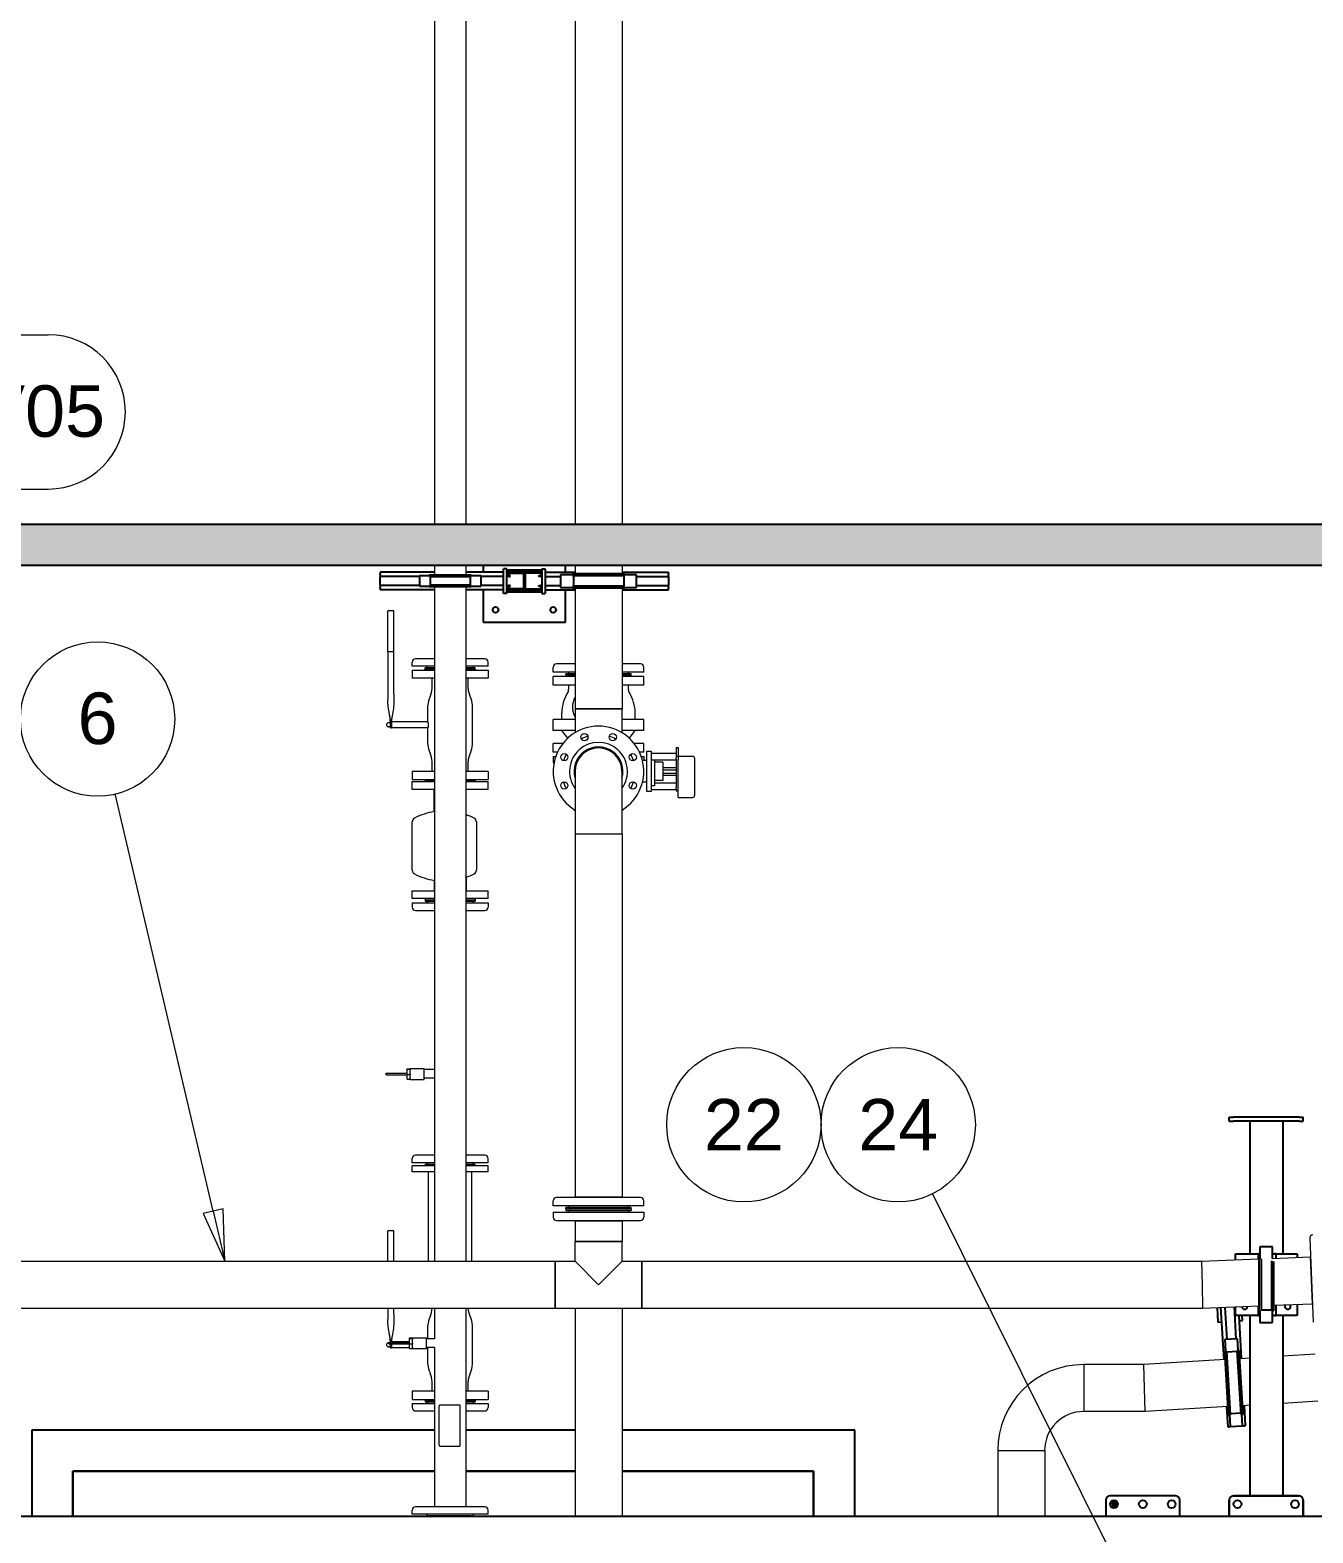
# Model space of a CAD drawing. Header units: millimetres. Extents: x 0 to 157650, y 0 to 89100.
# Drawn here: x 89026 to 98378, y 59330 to 70282 of the extents above; entities that cross this region are included whole.
import ezdxf

# ---------------------------------------------------------------- set-up
doc = ezdxf.new("R2010")
doc.units = ezdxf.units.MM
doc.header["$LTSCALE"] = 150
for name, color, linetype, lineweight in [('Hatch', 7, 'Continuous', 18), ('Symbol', 7, 'Continuous', 18), ('Visible', 7, 'Continuous', 25)]:
    doc.layers.add(name, color=color, linetype=linetype, lineweight=lineweight)
doc.layers.add('P_Biomass (BM)', color=150, linetype='Continuous', lineweight=18, true_color=0x007fff)
doc.layers.add('P_Hot Water (HW)', color=1, linetype='Continuous', lineweight=18, true_color=0xff0000)
doc.styles.add('Note Text', font='arial.ttf')

# ---------------------------------------------------------------- blocks, each defined once
blk = doc.blocks.new('Balloon1')
at = {"layer": 'Symbol'}
for p, q in [((602.409, 411.168), (597.643, 431.434)), ((602.895, 411.282), (601.922, 411.054)), ((602.409, 411.168), (602.981, 408.734)), ((602.981, 408.734), (602.895, 411.282)), ((601.922, 411.054), (602.981, 408.734))]:
    blk.add_line(p, q, dxfattribs=at)
at = {"layer": 'Symbol', "flags": 128}
blk.add_lwpolyline([(601.922, 411.054), (602.981, 408.734), (602.895, 411.282), (601.922, 411.054)], dxfattribs=at)
at = {"layer": 'Symbol'}
blk.add_circle((596.788, 435.073), 3.75, dxfattribs=at)
blk.add_solid([(601.922, 411.054), (602.981, 408.734), (602.895, 411.282), (601.922, 411.054)], dxfattribs=at)
at = {"layer": 'Symbol', "insert": (596.788, 435.094), "char_height": 2.5, "attachment_point": 5, "style": 'Note Text'}
blk.add_mtext('6', dxfattribs=at)
blk = doc.blocks.new('Balloon14')
at = {"layer": 'Symbol'}
for p, q in [((577.977, 453.749), (594.389, 453.749)), ((576.76, 400.92), (577.885, 446.257)), ((577.977, 446.249), (594.389, 446.249)), ((576.26, 400.932), (576.698, 398.421)), ((577.26, 400.908), (576.26, 400.932)), ((576.76, 400.92), (576.698, 398.421)), ((576.698, 398.421), (577.26, 400.908))]:
    blk.add_line(p, q, dxfattribs=at)
at = {"layer": 'Symbol', "flags": 128}
blk.add_lwpolyline([(576.26, 400.932), (576.698, 398.421), (577.26, 400.908), (576.26, 400.932)], dxfattribs=at)
at = {"layer": 'Symbol'}
for centre, start, end in [((577.977, 449.999), 90, 270), ((594.389, 449.999), 270, 90)]:
    blk.add_arc(centre, 3.75, start, end, dxfattribs=at)
blk.add_solid([(576.26, 400.932), (576.698, 398.421), (577.26, 400.908), (576.26, 400.932)], dxfattribs=at)
at = {"layer": 'Symbol', "insert": (586.183, 450.02), "char_height": 2.5, "attachment_point": 5, "style": 'Note Text'}
blk.add_mtext('PD1.C1.CV05', dxfattribs=at)
blk = doc.blocks.new('Balloon50')
at = {"layer": 'Symbol'}
for p, q in [((646.048, 394.559), (637.363, 412.02)), ((646.496, 394.781), (645.6, 394.336)), ((645.6, 394.336), (647.161, 392.32)), ((646.048, 394.559), (647.161, 392.32)), ((647.161, 392.32), (646.496, 394.781))]:
    blk.add_line(p, q, dxfattribs=at)
at = {"layer": 'Symbol', "flags": 128}
blk.add_lwpolyline([(645.6, 394.336), (647.161, 392.32), (646.496, 394.781), (645.6, 394.336)], dxfattribs=at)
at = {"layer": 'Symbol'}
for centre in [(628.199, 415.366), (635.699, 415.366)]:
    blk.add_circle(centre, 3.75, dxfattribs=at)
blk.add_solid([(645.6, 394.336), (647.161, 392.32), (646.496, 394.781), (645.6, 394.336)], dxfattribs=at)
at = {"layer": 'Symbol', "char_height": 2.5, "attachment_point": 5, "style": 'Note Text'}
for s, insert in [('22', (628.199, 415.366)), ('24', (635.699, 415.366))]:
    blk.add_mtext(s, dxfattribs=dict(at, insert=insert))

msp = doc.modelspace()

# ---------------------------------------------------------------- hatches: boundary and pattern name
at = {"layer": 'Hatch'}
h = msp.add_hatch(dxfattribs=at)
h.set_pattern_fill('AR-CONC', color=256, scale=80.749152, angle=135.0002, style=0)
h.set_pattern_definition([(185.0002, (0, 0), (-373.7144, 445.3722), [60.562, -666.1805]), (130.0002, (0, 0), (-350.2622, -508.7146), [48.4495, -532.9444]), (235.45165, (-31.14, 37.1), (-723.9767, -63.3424), [51.4697, -566.1663]), (181.1844, (-114.2, -114.2), (-514.8703, 703.883), [90.843, -999.271]), (231.63585, (-157.1, -55.5), (-1089.8807, -22.533), [77.2045, -849.25]), (126.1844, (-114.2, -114.2), (-1089.8806, -22.533), [72.674, -799.4166]), (156.0002, (-142.75, -28.55), (-110.9373, 570.7116), [60.562, -666.1805]), (101.0002, (-142.75, -28.55), (-552.976, -275.1213), [48.4495, -532.9444]), (206.45166, (-152, 19), (-663.9133, 295.5903), [51.4697, -566.1663]), (172.50021, (0, 0), (-197.01904, -183.1343), [0, -526.4845, 0, -541.0193, 0, -534.9631]), (142.5002, (0, 0), (-375.41017, -74.9955), [0, -308.4618, 0, -514.3721, 0, -203.8916]), (102.50021, (127.33, -127.33), (-291.9261, 317.68076), [0, -201.8729, 0, -629.8434, 0, -835.7537]), (92.5002, (184.43, -184.43), (-390.1485, 275.8296), [0, -262.4347, 0, -418.2806, 0, -593.5063])])
edge = h.paths.add_edge_path()
edge.add_line((101744, 66380), (82332, 66380))
edge.add_ellipse((46663, 62780), major_axis=(3900, -35637), ratio=1, start_angle=89.5179, end_angle=90)
edge.add_line((82300, 66680), (101776, 66680))
edge.add_ellipse((137413, 62780), major_axis=(3600, 35669), ratio=1, start_angle=89.5179, end_angle=90)

# ---------------------------------------------------------------- linework, layer by layer
at = {"layer": 'P_Biomass (BM)'}
for p, q in [((92999, 71813), (92999, 66680)), ((93342, 71813), (93342, 66680)), ((92999, 66380), (92999, 66320)), ((93342, 66380), (93342, 66320)), ((92999, 66214), (92999, 65336)), ((93342, 66214), (93342, 65336)), ((92840, 65603), (92840, 65640)), ((92999, 65664), (92864, 65664)), ((93476, 65664), (93342, 65664)), ((93500, 65603), (93500, 65640)), ((92999, 65603), (92840, 65603)), ((92999, 65571), (92840, 65571)), ((92840, 65508), (92840, 65571)), ((92999, 65508), (92840, 65508)), ((92936, 65580), (92931, 65571)), ((92999, 65591), (92933, 65591)), ((92933, 65580), (92933, 65591)), ((92999, 65580), (92933, 65580)), ((92953, 65478), (92953, 65508)), ((93500, 65603), (93342, 65603)), ((93407, 65591), (93342, 65591)), ((93407, 65580), (93342, 65580)), ((93500, 65571), (93342, 65571)), ((93500, 65508), (93342, 65508)), ((93388, 65478), (93388, 65508)), ((93404, 65580), (93410, 65571)), ((93407, 65580), (93407, 65591)), ((93500, 65508), (93500, 65571)), ((93345, 65388), (93342, 65391)), ((93342, 65384), (93345, 65388)), ((92903, 65259), (92903, 65308)), ((93342, 65336), (92999, 65336)), ((92999, 65336), (92999, 65162)), ((92999, 65336), (93342, 65336)), ((93342, 65162), (93342, 65336)), ((93437, 65259), (93437, 65308)), ((92999, 65259), (92840, 65259)), ((92840, 65178), (92840, 65259)), ((92999, 65178), (92840, 65178)), ((92946, 65122), (92903, 65178)), ((93500, 65259), (93342, 65259)), ((93500, 65178), (93342, 65178)), ((93395, 65122), (93437, 65178)), ((93500, 65178), (93500, 65259)), ((92910, 65082), (92840, 65082)), ((92840, 65019), (92840, 65082)), ((93500, 65082), (93431, 65082)), ((93500, 65019), (93500, 65082)), ((92871, 65019), (92840, 65019)), ((92840, 64988), (92858, 64988)), ((92840, 64988), (92840, 64950)), ((93426, 64958), (93426, 64958)), ((93427, 64958), (93426, 64958)), ((93500, 65019), (93470, 65019)), ((93482, 64988), (93500, 64988)), ((93523, 64958), (93491, 64958)), ((93500, 64988), (93500, 64958)), ((93523, 64733), (93523, 65027)), ((93523, 65027), (93553, 65027)), ((93553, 65027), (93553, 64733)), ((93553, 65012), (93737, 65012)), ((93553, 64964), (93737, 64964)), ((93578, 64964), (93578, 64775)), ((93737, 65055), (93737, 64991)), ((93737, 65055), (93752, 65055)), ((93737, 64991), (93737, 64978)), ((93737, 64991), (93752, 64991)), ((93737, 64966), (93737, 64978)), ((93737, 64966), (93737, 64762)), ((93752, 65055), (93752, 64991)), ((93752, 64991), (93752, 64967)), ((93752, 64990), (93856, 64990)), ((93752, 64690), (93752, 64967)), ((93871, 64975), (93871, 64705)), ((92999, 64880), (92999, 64424)), ((93342, 64424), (93342, 64880)), ((93638, 64946), (93578, 64946)), ((93638, 64946), (93638, 64814)), ((93638, 64907), (93737, 64907)), ((93638, 64892), (93737, 64892)), ((93638, 64868), (93737, 64868)), ((93638, 64853), (93737, 64853)), ((93426, 64802), (93426, 64802)), ((93427, 64802), (93426, 64802)), ((93523, 64802), (93491, 64802)), ((93553, 64733), (93523, 64733)), ((93578, 64775), (93553, 64775)), ((93553, 64748), (93737, 64748)), ((93638, 64814), (93578, 64814)), ((93578, 64796), (93737, 64796)), ((93737, 64750), (93737, 64762)), ((93737, 64750), (93737, 64737)), ((93737, 64737), (93752, 64737)), ((93752, 64690), (93856, 64690)), ((92999, 64424), (93342, 64424)), ((92999, 64424), (93342, 64424)), ((92999, 64424), (92999, 61775)), ((93342, 64424), (93342, 61775)), ((93476, 61775), (92864, 61775)), ((93342, 61778), (92999, 61778)), ((92999, 61775), (92999, 61778)), ((93342, 61775), (93342, 61778)), ((92840, 61713), (92840, 61751)), ((93500, 61713), (92840, 61713)), ((92840, 61668), (93500, 61668)), ((92840, 61668), (92840, 61631)), ((93407, 61701), (92933, 61701)), ((92933, 61691), (92933, 61701)), ((93407, 61691), (92933, 61691)), ((92933, 61691), (93407, 61691)), ((92933, 61691), (92933, 61680)), ((92933, 61680), (93407, 61680)), ((93407, 61691), (93407, 61701)), ((93407, 61691), (93407, 61680)), ((93500, 61713), (93500, 61751)), ((93500, 61668), (93500, 61631)), ((92864, 61607), (93476, 61607)), ((92999, 61607), (92999, 61604)), ((92999, 61607), (92999, 61454)), ((92999, 61604), (93342, 61604)), ((93342, 61607), (93342, 61604)), ((93342, 61607), (93342, 61454)), ((92999, 61454), (93342, 61454)), ((92999, 61310), (92999, 61454)), ((93342, 61454), (92999, 61454)), ((93342, 61310), (93342, 61454)), ((98355, 61477), (98381, 60866)), ((98084, 61331), (98361, 61343)), ((98358, 61343), (98372, 61000)), ((98361, 61343), (98358, 61343)), ((86473, 61310), (92855, 61310)), ((92855, 60967), (92855, 61310)), ((92855, 61310), (92999, 61310)), ((92855, 61310), (92855, 60967)), ((92999, 61310), (93170, 61139)), ((93170, 61139), (93342, 61310)), ((93342, 61310), (93485, 61310)), ((93485, 61310), (93485, 60967)), ((93485, 60967), (93485, 61310)), ((93485, 61310), (97566, 61310)), ((97566, 61310), (97985, 61327)), ((97566, 61310), (97570, 61139)), ((97570, 61139), (97573, 60967)), ((86466, 60967), (92855, 60967)), ((92855, 60967), (93485, 60967)), ((92999, 60967), (92999, 59450)), ((93342, 60967), (93342, 59450)), ((93485, 60967), (97573, 60967)), ((97573, 60967), (97985, 60984)), ((98091, 60989), (98375, 61000)), ((98375, 61000), (98372, 61000)), ((97739, 60593), (97146, 60558)), ((97918, 60604), (97845, 60599)), ((98394, 60632), (98158, 60618)), ((96707, 60558), (96707, 60215)), ((97146, 60558), (96707, 60558)), ((96707, 60558), (96707, 60215)), ((97151, 60386), (97146, 60558)), ((97156, 60215), (97151, 60386)), ((97759, 60251), (97156, 60215)), ((97918, 60260), (97865, 60257)), ((98414, 60290), (98158, 60274)), ((97156, 60215), (96707, 60215)), ((96080, 59930), (96423, 59930)), ((96080, 59930), (96080, 59450)), ((96080, 59930), (96423, 59930)), ((96423, 59930), (96423, 59450))]:
    msp.add_line(p, q, dxfattribs=at)
for centre in [(93067, 65129), (93274, 65129), (92921, 64983), (93420, 64983), (92921, 64777), (93420, 64777)]:
    msp.add_circle(centre, 26.2, dxfattribs=at)
for centre, radius, start, end in [((92864, 65640), 24, 90, 180), ((93476, 65640), 24, 0, 90), ((92968, 65612), 21, 205.3769, 270), ((93373, 65612), 21, 270, 334.6231), ((93170, 65308), 267, 147.5765, 180), ((92902, 65478), 50.5, 327.5765, 0), ((93130, 65348), 150, 150.9622, 209.0378), ((93438, 65478), 50.5, 180, 212.4235), ((93170, 65308), 267, 0, 32.4235), ((93170, 64880), 330, 301.3018, 238.6982), ((93170, 64880), 211, 324.1583, 215.8417), ((93170, 64880), 178, 343.8433, 196.1567), ((93170, 64880), 267, 106.9329, 118.0671), ((93170, 64880), 267, 61.9329, 73.0671), ((92864, 64950), 24, 180, 216.7406), ((93170, 64880), 267, 151.9329, 163.0671), ((93170, 64880), 171, 0, 180), ((93170, 64880), 171, 0, 180), ((93170, 64880), 267, 16.9858, 28.0671), ((93856, 64975), 15, 0, 90), ((93170, 64880), 267, 196.9329, 208.0671), ((93170, 64880), 267, 331.9329, 343.0142), ((93856, 64705), 15, 270, 0), ((92864, 61751), 24, 90, 180), ((93476, 61751), 24, 0, 90), ((92968, 61722), 21, 205.3769, 270), ((92968, 61659), 21, 90, 154.6231), ((93373, 61722), 21, 270, 334.6231), ((93373, 61659), 21, 25.3769, 90), ((92864, 61631), 24, 180, 270), ((93476, 61631), 24, 270, 0), ((98379, 61478), 24, 92.3588, 182.3588), ((96707, 59930), 627, 90, 180), ((96707, 59930), 285, 90, 180)]:
    msp.add_arc(centre, radius, start, end, dxfattribs=at)
at = {"layer": 'P_Hot Water (HW)'}
for p, q in [((91975, 72293), (91975, 66680)), ((92203, 72293), (92203, 66680)), ((91975, 66380), (91975, 66310)), ((92203, 66380), (92203, 66310)), ((91975, 66224), (91975, 61310)), ((92203, 66224), (92203, 61310)), ((91679, 66050), (91634, 66050)), ((91634, 65750), (91634, 66050)), ((91679, 65750), (91679, 66050)), ((91679, 65750), (91634, 65750)), ((91636, 65444), (91636, 65750)), ((91678, 65444), (91678, 65750)), ((91811, 65646), (91811, 65676)), ((91975, 65646), (91811, 65646)), ((91811, 65618), (91975, 65618)), ((91811, 65618), (91811, 65558)), ((91975, 65700), (91835, 65700)), ((91906, 65624), (91900, 65618)), ((91975, 65634), (91906, 65634)), ((91906, 65624), (91906, 65634)), ((91975, 65624), (91906, 65624)), ((91975, 65624), (91906, 65624)), ((92342, 65700), (92203, 65700)), ((92366, 65646), (92203, 65646)), ((92272, 65634), (92203, 65634)), ((92272, 65624), (92203, 65624)), ((92272, 65624), (92203, 65624)), ((92203, 65618), (92366, 65618)), ((92272, 65624), (92272, 65634)), ((92272, 65624), (92278, 65618)), ((92366, 65646), (92366, 65676)), ((92366, 65618), (92366, 65558)), ((91975, 65558), (91811, 65558)), ((91957, 65486), (91957, 65558)), ((92366, 65558), (92203, 65558)), ((92220, 65486), (92220, 65558)), ((91927, 65240), (91927, 65361)), ((92251, 65076), (92251, 65361)), ((91653, 65234), (91639, 65234)), ((91654, 65204), (91639, 65204)), ((91655, 65252), (91652, 65252)), ((91653, 65234), (91652, 65252)), ((91654, 65198), (91655, 65252)), ((91654, 65198), (91654, 65204)), ((91654, 65198), (91660, 65198)), ((91659, 65252), (91656, 65252)), ((91660, 65198), (91659, 65252)), ((91660, 65231), (91660, 65207)), ((91660, 65198), (91660, 65198)), ((91927, 65198), (91660, 65198)), ((91661, 65252), (91661, 65240)), ((91927, 65240), (91661, 65240)), ((91927, 65076), (91927, 65198)), ((91957, 64880), (91957, 64951)), ((92220, 64880), (92220, 64951)), ((91975, 64880), (91811, 64880)), ((91811, 64880), (91811, 64820)), ((92366, 64880), (92203, 64880)), ((92366, 64880), (92366, 64820)), ((91811, 64820), (91975, 64820)), ((91811, 64805), (91975, 64805)), ((91811, 64749), (91811, 64805)), ((91975, 64749), (91811, 64749)), ((91906, 64814), (91900, 64820)), ((91975, 64814), (91906, 64814)), ((91975, 64814), (91906, 64814)), ((91906, 64814), (91906, 64805)), ((91972, 64586), (91972, 64749)), ((92203, 64820), (92366, 64820)), ((92272, 64814), (92203, 64814)), ((92272, 64814), (92203, 64814)), ((92203, 64805), (92366, 64805)), ((92366, 64749), (92203, 64749)), ((92206, 64564), (92206, 64749)), ((92272, 64814), (92278, 64820)), ((92272, 64814), (92272, 64805)), ((92366, 64749), (92366, 64805)), ((91812, 64160), (91812, 64512)), ((92280, 64511), (92280, 64161)), ((91972, 64086), (91972, 64009)), ((92206, 64108), (92206, 64009)), ((91811, 64009), (91975, 64009)), ((91811, 63953), (91811, 64009)), ((92203, 64009), (92366, 64009)), ((92366, 63953), (92366, 64009)), ((91975, 63953), (91811, 63953)), ((91811, 63921), (91975, 63921)), ((91811, 63921), (91811, 63891)), ((91835, 63867), (91975, 63867)), ((91906, 63953), (91906, 63944)), ((91906, 63944), (91975, 63944)), ((91906, 63944), (91975, 63944)), ((91906, 63944), (91906, 63933)), ((91906, 63933), (91975, 63933)), ((92366, 63953), (92203, 63953)), ((92203, 63944), (92272, 63944)), ((92203, 63944), (92272, 63944)), ((92203, 63933), (92272, 63933)), ((92203, 63921), (92366, 63921)), ((92203, 63867), (92342, 63867)), ((92272, 63953), (92272, 63944)), ((92272, 63944), (92272, 63933)), ((92366, 63921), (92366, 63891)), ((91623, 62669), (91623, 62681)), ((91623, 62681), (91774, 62681)), ((91623, 62669), (91774, 62669)), ((91774, 62712), (91798, 62712)), ((91774, 62710), (91774, 62712)), ((91774, 62710), (91798, 62710)), ((91774, 62672), (91774, 62710)), ((91774, 62672), (91798, 62672)), ((91774, 62638), (91774, 62672)), ((91798, 62710), (91798, 62715)), ((91798, 62715), (91900, 62715)), ((91798, 62710), (91798, 62710)), ((91798, 62710), (91798, 62706)), ((91798, 62676), (91798, 62706)), ((91798, 62676), (91798, 62672)), ((91798, 62672), (91798, 62669)), ((91798, 62641), (91798, 62669)), ((91900, 62635), (91900, 62715)), ((91975, 62707), (91900, 62707)), ((91774, 62638), (91798, 62638)), ((91798, 62641), (91798, 62638)), ((91798, 62635), (91798, 62638)), ((91798, 62635), (91900, 62635)), ((91975, 62643), (91900, 62643)), ((91811, 62028), (91811, 62058)), ((91975, 62028), (91811, 62028)), ((91975, 62006), (91811, 62006)), ((91811, 61961), (91811, 62006)), ((91975, 62082), (91835, 62082)), ((91975, 62016), (91906, 62016)), ((91906, 62006), (91906, 62016)), ((92342, 62082), (92203, 62082)), ((92366, 62028), (92203, 62028)), ((92272, 62016), (92203, 62016)), ((92366, 62006), (92203, 62006)), ((92272, 62006), (92272, 62016)), ((92366, 62028), (92366, 62058)), ((92366, 61961), (92366, 62006)), ((91975, 61961), (91811, 61961)), ((91931, 61310), (91931, 61961)), ((92366, 61961), (92203, 61961)), ((92246, 61310), (92246, 61961)), ((91679, 61532), (91634, 61532)), ((91634, 61310), (91634, 61532)), ((91679, 61310), (91679, 61532)), ((91636, 60926), (91636, 60967)), ((91678, 60926), (91678, 60967)), ((91975, 60967), (91975, 60745)), ((92203, 60967), (92203, 59520)), ((91927, 60745), (91927, 60843)), ((92251, 60558), (92251, 60843)), ((91641, 60716), (91639, 60716)), ((91654, 60686), (91639, 60686)), ((91641, 60707), (91641, 60719)), ((91641, 60719), (91791, 60719)), ((91641, 60707), (91791, 60707)), ((91655, 60734), (91652, 60734)), ((91653, 60719), (91652, 60734)), ((91654, 60680), (91655, 60707)), ((91654, 60680), (91654, 60686)), ((91654, 60680), (91660, 60680)), ((91655, 60719), (91655, 60734)), ((91659, 60734), (91656, 60734)), ((91659, 60719), (91659, 60734)), ((91660, 60680), (91659, 60707)), ((91660, 60707), (91660, 60689)), ((91660, 60680), (91660, 60680)), ((91791, 60680), (91660, 60680)), ((91661, 60734), (91661, 60722)), ((91791, 60722), (91661, 60722)), ((91791, 60751), (91815, 60751)), ((91791, 60747), (91791, 60751)), ((91791, 60747), (91815, 60747)), ((91791, 60709), (91791, 60747)), ((91791, 60709), (91815, 60709)), ((91791, 60675), (91791, 60709)), ((91815, 60747), (91815, 60753)), ((91815, 60753), (91917, 60753)), ((91815, 60747), (91815, 60747)), ((91815, 60747), (91815, 60743)), ((91815, 60713), (91815, 60743)), ((91815, 60713), (91815, 60709)), ((91815, 60709), (91815, 60706)), ((91815, 60678), (91815, 60706)), ((91815, 60678), (91815, 60675)), ((91917, 60673), (91917, 60753)), ((91975, 60745), (91917, 60745)), ((91975, 60681), (91917, 60681)), ((91927, 60680), (91917, 60680)), ((91927, 60558), (91927, 60680)), ((91975, 60681), (91975, 59520)), ((91791, 60675), (91815, 60675)), ((91815, 60673), (91815, 60675)), ((91815, 60673), (91917, 60673)), ((91975, 60362), (91811, 60362)), ((91811, 60362), (91811, 60302)), ((91957, 60362), (91957, 60433)), ((92366, 60362), (92203, 60362)), ((92220, 60362), (92220, 60433)), ((92366, 60362), (92366, 60302)), ((91811, 60302), (91975, 60302)), ((91811, 60273), (91975, 60273)), ((91811, 60273), (91811, 60243)), ((91906, 60296), (91900, 60302)), ((91975, 60296), (91906, 60296)), ((91906, 60296), (91975, 60296)), ((91906, 60296), (91906, 60285)), ((91906, 60285), (91975, 60285)), ((92008, 59969), (92008, 60257)), ((92014, 60263), (92158, 60263)), ((92158, 60263), (92158, 59963)), ((92203, 60302), (92366, 60302)), ((92272, 60296), (92203, 60296)), ((92203, 60296), (92272, 60296)), ((92203, 60285), (92272, 60285)), ((92203, 60273), (92366, 60273)), ((92272, 60296), (92278, 60302)), ((92272, 60296), (92272, 60285)), ((92366, 60273), (92366, 60243)), ((91835, 60219), (91975, 60219)), ((92203, 60219), (92342, 60219)), ((92014, 59963), (92158, 59963)), ((91811, 59466), (91811, 59496)), ((92342, 59520), (91835, 59520)), ((92366, 59466), (92366, 59496)), ((92366, 59466), (91811, 59466)), ((92242, 59454), (91936, 59454)), ((91975, 59454), (91975, 59450)), ((92203, 59454), (92203, 59450))]:
    msp.add_line(p, q, dxfattribs=at)
for centre, radius, start, end in [((91835, 65676), 24, 90, 180), ((91936, 65655), 21, 205.3769, 270), ((92242, 65655), 21, 270, 334.6231), ((92342, 65676), 24, 0, 90), ((92062, 65361), 135, 152.5262, 180), ((91822, 65486), 135, 332.5262, 0), ((92355, 65486), 135, 180, 207.4738), ((92116, 65361), 135, 0, 27.4738), ((91639, 65219), 15, 90, 270), ((92062, 65076), 135, 180, 207.4738), ((92116, 65076), 135, 332.5262, 0), ((91822, 64951), 135, 0, 27.4738), ((92355, 64951), 135, 152.5262, 180), ((91843, 64512), 30.6, 117.3748, 180), ((92045, 64121), 471, 98.59, 117.3748), ((92045, 64121), 471, 62.3612, 70.4062), ((92249, 64511), 30.6, 0, 62.3612), ((91843, 64160), 30.6, 180, 242.6252), ((92045, 64551), 471, 242.6252, 261.41), ((92045, 64551), 471, 289.5938, 297.6388), ((92249, 64161), 30.6, 297.6388, 0), ((91835, 63891), 24, 180, 270), ((91936, 63912), 21, 90, 154.6231), ((92242, 63912), 21, 25.3769, 90), ((92342, 63891), 24, 270, 0), ((91835, 62058), 24, 90, 180), ((91936, 62037), 21, 205.3769, 270), ((92242, 62037), 21, 270, 334.6231), ((92342, 62058), 24, 0, 90), ((92062, 60843), 135, 152.5262, 180), ((91822, 60968), 135, 332.5262, 359.6655), ((92355, 60968), 135, 180.3345, 207.4738), ((92116, 60843), 135, 0, 27.4738), ((91639, 60701), 15, 90, 270), ((92062, 60558), 135, 180, 207.4738), ((91822, 60433), 135, 0, 27.4738), ((92355, 60433), 135, 152.5262, 180), ((92116, 60558), 135, 332.5262, 0), ((91835, 60243), 24, 180, 270), ((91936, 60264), 21, 90, 154.6231), ((92014, 60257), 6, 90, 180), ((92242, 60264), 21, 25.3769, 90), ((92342, 60243), 24, 270, 0), ((92014, 59969), 6, 180, 270), ((91835, 59496), 24, 90, 180), ((92342, 59496), 24, 0, 90), ((91936, 59475), 21, 205.3769, 270), ((92242, 59475), 21, 270, 334.6231)]:
    msp.add_arc(centre, radius, start, end, dxfattribs=at)
for points, knots in [([(91652, 65252), (91652, 65256), (91652, 65260), (91650, 65273), (91648, 65283), (91642, 65321), (91636, 65350), (91635, 65401), (91636, 65423), (91636, 65444)], [0, 0, 0, 0, 0.380983, 0.380983, 1.360321, 1.360321, 4.300124, 4.300124, 6.439061, 6.439061, 6.439061, 6.439061]), ([(91678, 65444), (91678, 65428), (91679, 65412), (91679, 65358), (91672, 65320), (91664, 65272), (91661, 65262), (91661, 65252)], [0, 0, 0, 0, 1.582532, 1.582532, 5.413654, 5.413654, 6.434683, 6.434683, 6.434683, 6.434683]), ([(91654, 65204), (91654, 65204), (91654, 65204), (91654, 65205), (91654, 65205), (91654, 65207), (91654, 65209), (91654, 65212), (91654, 65213), (91654, 65216), (91654, 65218), (91654, 65221), (91654, 65222), (91654, 65226), (91654, 65228), (91653, 65230), (91653, 65231), (91653, 65232), (91653, 65232), (91653, 65233)], [1.772775, 1.772775, 1.772775, 1.772775, 1.864823, 1.864823, 2.063365, 2.063365, 2.247469, 2.247469, 2.414598, 2.414598, 2.565649, 2.565649, 2.730081, 2.730081, 2.92984, 2.92984, 3.039318, 3.039318, 3.151302, 3.151302, 3.151302, 3.151302]), ([(91661, 65240), (91661, 65240), (91661, 65240), (91661, 65239), (91661, 65237), (91660, 65234), (91660, 65233), (91660, 65231)], [0.6486038, 0.6486038, 0.6486038, 0.6486038, 0.8279826, 0.8279826, 1.0850346, 1.0850346, 1.3293435, 1.3293435, 1.3293435, 1.3293435]), ([(91660, 65207), (91660, 65204), (91660, 65203), (91660, 65200), (91660, 65199), (91660, 65198), (91660, 65198), (91660, 65198)], [0, 0, 0, 0, 0.2647681, 0.2647681, 0.5292873, 0.5292873, 0.6607054, 0.6607054, 0.6607054, 0.6607054]), ([(91927, 65240), (91927, 65240), (91927, 65239), (91927, 65237), (91927, 65236), (91928, 65232), (91928, 65230), (91928, 65224), (91928, 65222), (91928, 65219)], [3.167999, 3.167999, 3.167999, 3.167999, 3.431997, 3.431997, 3.695996, 3.695996, 3.959997, 3.959997, 4.223998, 4.223998, 4.223998, 4.223998]), ([(91928, 65219), (91928, 65216), (91928, 65214), (91928, 65208), (91928, 65206), (91927, 65202), (91927, 65201), (91927, 65198), (91927, 65198), (91927, 65198)], [0, 0, 0, 0, 0.264001, 0.264001, 0.528002, 0.528002, 0.792001, 0.792001, 1.056, 1.056, 1.056, 1.056]), ([(91652, 60734), (91652, 60738), (91652, 60742), (91650, 60755), (91648, 60765), (91642, 60803), (91636, 60832), (91635, 60883), (91636, 60905), (91636, 60926)], [0, 0, 0, 0, 0.380983, 0.380983, 1.360321, 1.360321, 4.300124, 4.300124, 6.439061, 6.439061, 6.439061, 6.439061]), ([(91678, 60926), (91678, 60910), (91679, 60894), (91679, 60840), (91672, 60802), (91664, 60754), (91661, 60744), (91661, 60734)], [0, 0, 0, 0, 1.582532, 1.582532, 5.413654, 5.413654, 6.434683, 6.434683, 6.434683, 6.434683]), ([(91654, 60686), (91654, 60686), (91654, 60686), (91654, 60687), (91654, 60687), (91654, 60689), (91654, 60691), (91654, 60694), (91654, 60695), (91654, 60698), (91654, 60700), (91654, 60703), (91654, 60704), (91654, 60706), (91654, 60707), (91654, 60707)], [1.7727751, 1.7727751, 1.7727751, 1.7727751, 1.8648232, 1.8648232, 2.0633653, 2.0633653, 2.2474687, 2.2474687, 2.4145981, 2.4145981, 2.5656492, 2.5656492, 2.7300809, 2.7300809, 2.7664447, 2.7664447, 2.7664447, 2.7664447]), ([(91660, 60689), (91660, 60686), (91660, 60685), (91660, 60682), (91660, 60681), (91660, 60680), (91660, 60680), (91660, 60680)], [0, 0, 0, 0, 0.2647681, 0.2647681, 0.5292873, 0.5292873, 0.6607054, 0.6607054, 0.6607054, 0.6607054]), ([(91661, 60722), (91661, 60722), (91661, 60722), (91661, 60721), (91661, 60720), (91661, 60719)], [0.6486038, 0.6486038, 0.6486038, 0.6486038, 0.8279826, 0.8279826, 1.0197211, 1.0197211, 1.0197211, 1.0197211])]:
    msp.add_open_spline(points, degree=3, knots=knots, dxfattribs=at)
for points in [[(91653, 65233), (91653, 65234), (91653, 65234), (91653, 65234)], [(91927, 60681), (91927, 60680), (91927, 60680), (91927, 60680)]]:
    msp.add_open_spline(points, degree=3, dxfattribs=at)
at = {"layer": 'Visible', "color": 9, "true_color": 0xc0c0c0}
for p, q in [((101776, 66680), (82300, 66680)), ((101744, 66380), (82332, 66380)), ((91975, 60080), (89038, 60080)), ((89038, 60080), (89038, 59450)), ((92999, 60080), (92203, 60080)), ((95038, 60080), (93342, 60080)), ((95038, 59450), (95038, 60080)), ((89338, 59780), (91975, 59780)), ((89338, 59450), (89338, 59780)), ((89338, 59780), (89338, 59450)), ((91975, 59780), (89338, 59780)), ((92203, 59780), (92999, 59780)), ((92999, 59780), (92203, 59780)), ((93342, 59780), (94738, 59780)), ((94738, 59780), (93342, 59780)), ((94738, 59780), (94738, 59450)), ((94738, 59450), (94738, 59780))]:
    msp.add_line(p, q, dxfattribs=at)
at = {"layer": 'Visible'}
for p, q in [((92330, 66380), (92330, 66331)), ((92930, 66331), (92930, 66380)), ((91975, 66331), (91578, 66331)), ((91578, 66331), (91578, 66319)), ((91578, 66313), (91578, 66319)), ((91578, 66313), (91578, 66301)), ((91864, 66301), (91578, 66301)), ((91578, 66234), (91578, 66301)), ((91937, 66304), (91864, 66304)), ((91864, 66304), (91864, 66230)), ((92242, 66310), (91936, 66310)), ((91936, 66310), (91936, 66304)), ((92241, 66298), (91937, 66298)), ((91943, 66298), (91943, 66236)), ((92478, 66331), (92203, 66331)), ((92235, 66298), (92235, 66236)), ((92314, 66304), (92241, 66304)), ((92242, 66304), (92242, 66310)), ((92314, 66230), (92314, 66304)), ((92478, 66301), (92314, 66301)), ((92502, 66357), (92478, 66357)), ((92478, 66177), (92478, 66357)), ((92502, 66319), (92502, 66357)), ((92757, 66346), (92502, 66346)), ((92502, 66334), (92757, 66334)), ((92502, 66319), (92502, 66313)), ((92502, 66222), (92502, 66313)), ((92508, 66313), (92508, 66319)), ((92618, 66331), (92514, 66331)), ((92514, 66325), (92618, 66325)), ((92525, 66307), (92514, 66307)), ((92514, 66301), (92525, 66301)), ((92525, 66301), (92525, 66307)), ((92624, 66319), (92624, 66215)), ((92636, 66319), (92636, 66215)), ((92642, 66331), (92745, 66331)), ((92745, 66325), (92642, 66325)), ((92735, 66301), (92735, 66307)), ((92735, 66307), (92745, 66307)), ((92745, 66301), (92735, 66301)), ((92751, 66313), (92751, 66319)), ((92757, 66357), (92757, 66319)), ((92757, 66357), (92781, 66357)), ((92757, 66319), (92757, 66313)), ((92757, 66313), (92757, 66222)), ((92781, 66357), (92781, 66177)), ((92781, 66331), (92999, 66331)), ((92781, 66301), (92894, 66301)), ((92981, 66313), (92894, 66313)), ((92894, 66313), (92894, 66221)), ((93361, 66320), (92980, 66320)), ((92980, 66320), (92980, 66313)), ((93360, 66305), (92981, 66305)), ((92987, 66305), (92987, 66229)), ((93342, 66331), (93681, 66331)), ((93354, 66305), (93354, 66229)), ((93446, 66313), (93360, 66313)), ((93361, 66313), (93361, 66320)), ((93446, 66221), (93446, 66313)), ((93446, 66301), (93681, 66301)), ((93681, 66319), (93681, 66331)), ((93681, 66319), (93681, 66313)), ((93681, 66301), (93681, 66313)), ((93681, 66301), (93681, 66234)), ((91864, 66234), (91578, 66234)), ((91578, 66234), (91578, 66222)), ((91578, 66215), (91578, 66222)), ((91578, 66215), (91578, 66203)), ((91975, 66203), (91578, 66203)), ((91864, 66230), (91937, 66230)), ((91936, 66230), (91936, 66224)), ((92242, 66224), (91936, 66224)), ((92241, 66236), (91937, 66236)), ((92478, 66203), (92203, 66203)), ((92241, 66230), (92314, 66230)), ((92242, 66224), (92242, 66230)), ((92478, 66234), (92314, 66234)), ((92330, 66203), (92330, 65967)), ((92502, 66177), (92478, 66177)), ((92502, 66222), (92502, 66215)), ((92502, 66177), (92502, 66215)), ((92757, 66201), (92502, 66201)), ((92502, 66189), (92757, 66189)), ((92508, 66215), (92508, 66222)), ((92525, 66234), (92514, 66234)), ((92514, 66228), (92525, 66228)), ((92618, 66209), (92514, 66209)), ((92514, 66203), (92618, 66203)), ((92525, 66228), (92525, 66234)), ((92642, 66209), (92745, 66209)), ((92745, 66203), (92642, 66203)), ((92735, 66228), (92735, 66234)), ((92735, 66234), (92745, 66234)), ((92745, 66228), (92735, 66228)), ((92751, 66215), (92751, 66222)), ((92757, 66222), (92757, 66215)), ((92757, 66215), (92757, 66177)), ((92757, 66177), (92781, 66177)), ((92781, 66234), (92894, 66234)), ((92781, 66203), (92999, 66203)), ((92894, 66221), (92981, 66221)), ((92930, 65967), (92930, 66203)), ((92980, 66221), (92980, 66214)), ((93361, 66214), (92980, 66214)), ((93360, 66229), (92981, 66229)), ((93342, 66203), (93681, 66203)), ((93360, 66221), (93446, 66221)), ((93361, 66214), (93361, 66221)), ((93446, 66234), (93681, 66234)), ((93681, 66222), (93681, 66234)), ((93681, 66222), (93681, 66215)), ((93681, 66203), (93681, 66215)), ((92330, 65967), (92930, 65967)), ((91661, 65252), (91660, 65252)), ((97768, 62330), (97768, 62360)), ((97768, 62360), (97798, 62360)), ((97768, 62330), (97798, 62330)), ((98278, 62360), (97798, 62360)), ((98278, 62330), (97798, 62330)), ((97918, 62330), (97918, 61364)), ((98158, 62330), (98158, 61364)), ((98278, 62360), (98308, 62360)), ((98278, 62330), (98308, 62330)), ((98308, 62330), (98308, 62360)), ((97813, 61320), (97813, 61364)), ((97813, 61364), (97982, 61364)), ((97992, 61364), (97982, 61364)), ((97982, 61327), (97982, 61364)), ((97992, 61415), (97992, 61328)), ((98084, 61415), (97992, 61415)), ((98084, 61331), (98084, 61415)), ((98091, 61364), (98084, 61364)), ((98091, 61364), (98098, 61364)), ((98110, 61364), (98098, 61364)), ((98110, 61364), (98263, 61364)), ((98110, 61333), (98110, 61364)), ((98263, 61364), (98263, 61339)), ((97985, 61329), (97985, 60949)), ((97992, 61329), (97985, 61329)), ((98000, 61328), (98000, 60949)), ((98076, 61313), (98076, 60949)), ((98091, 61309), (98091, 60949)), ((97679, 60972), (97685, 60867)), ((97705, 60973), (97728, 60592)), ((97736, 60974), (97750, 60740)), ((97803, 60977), (97816, 60744)), ((97813, 60914), (97813, 60977)), ((97982, 60914), (97813, 60914)), ((97837, 60914), (97855, 60600)), ((97865, 60877), (97863, 60914)), ((97918, 60914), (97918, 59600)), ((97982, 60914), (97982, 60984)), ((97982, 60914), (97992, 60914)), ((97985, 60949), (97992, 60949)), ((97992, 60949), (97992, 60863)), ((98000, 60955), (98076, 60955)), ((98084, 60863), (98084, 60949)), ((98084, 60949), (98091, 60949)), ((98084, 60914), (98091, 60914)), ((98098, 60914), (98091, 60914)), ((98098, 60914), (98110, 60914)), ((98110, 60914), (98110, 60989)), ((98263, 60914), (98110, 60914)), ((98158, 60914), (98158, 59600)), ((98263, 60996), (98263, 60914)), ((97685, 60867), (97712, 60868)), ((97839, 60876), (97865, 60877)), ((97992, 60863), (98084, 60863)), ((91661, 60734), (91660, 60734)), ((97829, 60745), (97737, 60740)), ((97737, 60740), (97742, 60654)), ((97834, 60659), (97829, 60745)), ((97742, 60654), (97735, 60653)), ((97763, 60190), (97735, 60653)), ((97777, 60191), (97750, 60654)), ((97827, 60653), (97750, 60648)), ((97854, 60196), (97826, 60659)), ((97841, 60660), (97834, 60659)), ((97869, 60196), (97841, 60660)), ((97748, 60250), (97757, 60104)), ((97876, 60258), (97884, 60111)), ((97763, 60190), (97770, 60190)), ((97770, 60191), (97775, 60105)), ((97853, 60202), (97777, 60197)), ((97866, 60110), (97861, 60196)), ((97861, 60196), (97869, 60196)), ((97757, 60104), (97769, 60104)), ((97775, 60105), (97769, 60104)), ((97775, 60105), (97866, 60110)), ((97872, 60111), (97866, 60110)), ((97872, 60111), (97884, 60111)), ((97378, 59600), (96898, 59600)), ((97798, 59600), (98278, 59600)), ((98278, 59600), (97798, 59600)), ((96868, 59570), (96868, 59450)), ((96901, 59537), (96901, 59549)), ((96901, 59537), (96901, 59531)), ((96916, 59555), (96904, 59555)), ((96916, 59537), (96916, 59555)), ((96931, 59555), (96916, 59555)), ((96916, 59555), (96916, 59537)), ((96916, 59537), (96916, 59514)), ((96916, 59537), (96916, 59514)), ((96931, 59537), (96931, 59555)), ((96946, 59555), (96931, 59555)), ((96931, 59555), (96931, 59537)), ((96931, 59537), (96931, 59512)), ((96931, 59537), (96931, 59512)), ((96946, 59555), (96946, 59537)), ((96946, 59537), (96946, 59518)), ((97408, 59450), (97408, 59570)), ((97768, 59450), (97768, 59570)), ((97768, 59570), (97768, 59450)), ((98308, 59570), (98308, 59450)), ((98308, 59450), (98308, 59570)), ((99388, 59450), (84688, 59450))]:
    msp.add_line(p, q, dxfattribs=at)
for centre, radius in [((92420, 66057), 21), ((92840, 66057), 21), ((96928, 59540), 28.5), ((97138, 59540), 28.5), ((97348, 59540), 28.5), ((97828, 59540), 28.5), ((97828, 59540), 28.5), ((98248, 59540), 28.5), ((98248, 59540), 28.5)]:
    msp.add_circle(centre, radius, dxfattribs=at)
for centre, radius, start, end in [((92514, 66319), 12, 90, 180), ((92514, 66313), 12, 180, 270), ((92514, 66319), 6, 90, 180), ((92514, 66313), 6, 180, 270), ((92618, 66319), 12, 0, 90), ((92618, 66319), 6, 0, 90), ((92642, 66319), 12, 90, 180), ((92642, 66319), 6, 90, 180), ((92745, 66319), 12, 0, 90), ((92745, 66319), 6, 0, 90), ((92745, 66313), 12, 270, 0), ((92745, 66313), 6, 270, 0), ((92514, 66222), 12, 90, 180), ((92514, 66215), 12, 180, 270), ((92514, 66222), 6, 90, 180), ((92514, 66215), 6, 180, 270), ((92618, 66215), 6, 270, 0), ((92618, 66215), 12, 270, 0), ((92642, 66215), 12, 180, 270), ((92642, 66215), 6, 180, 270), ((92745, 66222), 12, 0, 90), ((92745, 66222), 6, 0, 90), ((92745, 66215), 6, 270, 0), ((92745, 66215), 12, 270, 0), ((97880, 60981), 21, 185.8802, 358.8375), ((98195, 60981), 21, 148.5828, 36.1349), ((96898, 59570), 30, 90, 180), ((97378, 59570), 30, 0, 90), ((97798, 59570), 30, 90, 180), ((97798, 59570), 30, 90, 180), ((98278, 59570), 30, 0, 90), ((98278, 59570), 30, 0, 90)]:
    msp.add_arc(centre, radius, start, end, dxfattribs=at)

# ---------------------------------------------------------------- block references
at = {"layer": 'Symbol', "xscale": 150, "yscale": 150, "zscale": 150}
for name in ['Balloon14', 'Balloon1', 'Balloon50']:
    msp.add_blockref(name, (0, 0), dxfattribs=at)

doc.saveas('drawing.dxf')
